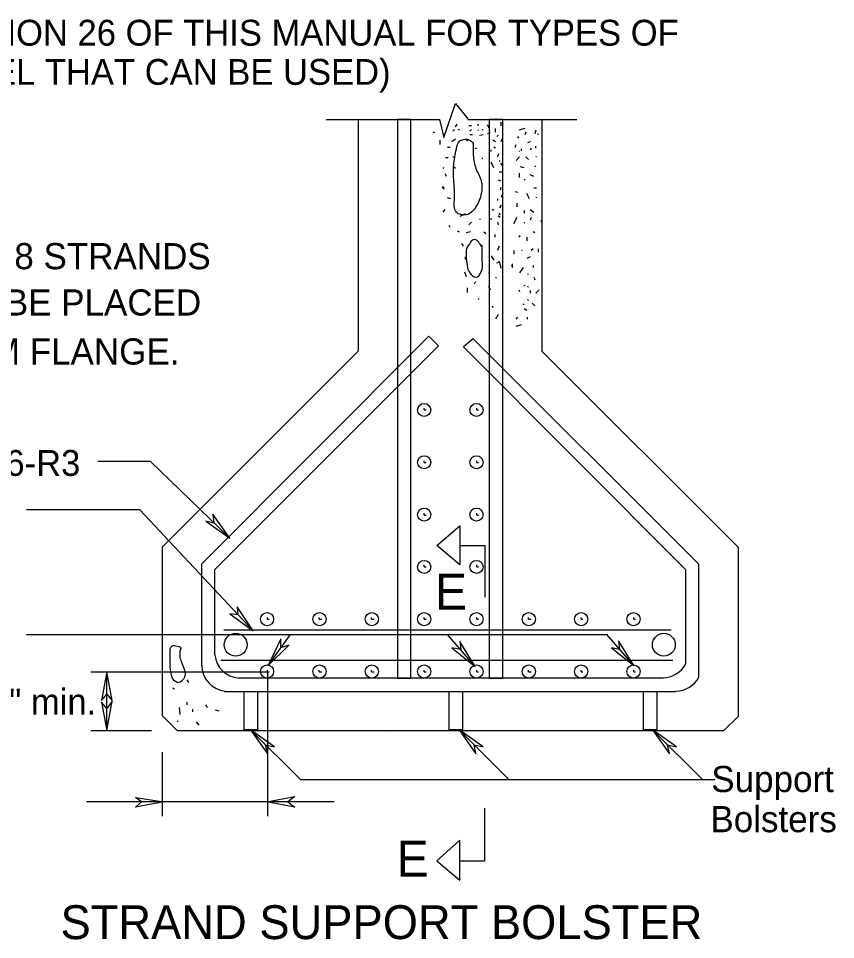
# Model space of a CAD drawing. Extents: x 499999.87 to 500002.82, y 499999.96 to 500001.79.
# Drawn here: x 500001.8031 to 500002.1038, y 500001.0369 to 500001.3762 of the extents above; entities that cross this region are included whole.
import ezdxf

# ---------------------------------------------------------------- set-up
doc = ezdxf.new("R2010")
doc.units = 0
doc.layers.add('1', color=7, linetype='Continuous')
doc.layers.add('2', color=7, linetype='Continuous')

msp = doc.modelspace()

# ---------------------------------------------------------------- linework, layer by layer
at = {"layer": '1'}
for p, q in [((500001.95964566927, 500001.33234908135), (500001.9639107612, 500001.34481627296)), ((500001.9639107612, 500001.34481627296), (500001.968503937, 500001.33923884516)), ((500001.9163385827, 500001.3389107612), (500001.9580052493, 500001.3389107612)), ((500001.9281496063, 500001.3389107612), (500001.9281496063, 500001.2536089239)), ((500001.9580052493, 500001.3389107612), (500001.95964566927, 500001.33234908135)), ((500001.968503937, 500001.3389107612), (500002.0085301837, 500001.3389107612)), ((500001.99573490815, 500001.3389107612), (500001.99573490815, 500001.2536089239)), ((500001.98293963255, 500001.2946194226), (500001.98293963255, 500001.2946194226)), ((500001.8559711286, 500001.18143044616), (500001.8559711286, 500001.1194225722)), ((500002.0679133858, 500001.18143044616), (500002.0679133858, 500001.1190944882)), ((500001.80610236217, 500001.1492782152), (500002.02001312334, 500001.1492782152)), ((500001.8786089239, 500001.1509186352), (500002.0433070866, 500001.1509186352)), ((500001.8776246719, 500001.13976377953), (500002.0439632546, 500001.13976377953)), ((500001.82972440944, 500001.1354986877), (500001.89468503935, 500001.1354986877)), ((500001.83562992123, 500001.11384514434), (500001.83562992123, 500001.1354986877)), ((500001.8615485564, 500001.11384514434), (500001.8559711286, 500001.1194225722)), ((500002.062664042, 500001.11384514434), (500002.0679133858, 500001.1190944882)), ((500001.82972440944, 500001.11384514434), (500001.8520341207, 500001.11384514434)), ((500001.8615485564, 500001.11384514434), (500002.062664042, 500001.11384514434)), ((500001.9396325459, 500001.11318897636), (500001.9396325459, 500001.11318897636)), ((500001.906824147, 500001.0958005249), (500002.0593832021, 500001.0958005249)), ((500001.9192913386, 500001.08759842516), (500001.8280839895, 500001.08759842516))]:
    msp.add_line(p, q, dxfattribs=at)
for points in [[(500001.9639107612, 500001.3362860892), (500001.96456692915, 500001.3372703412)], [(500001.96981627296, 500001.3366141732), (500001.968832021, 500001.3366141732)], [(500001.9721128609, 500001.3372703412), (500001.9721128609, 500001.3366141732)], [(500001.9763779527, 500001.3359580052), (500001.97572178475, 500001.3369422572)], [(500001.98064304463, 500001.3379265092), (500001.98064304463, 500001.3366141732)], [(500001.9950787402, 500001.3359580052), (500001.9950787402, 500001.3359580052)], [(500001.9563648294, 500001.3339895013), (500001.9557086614, 500001.3343175853)], [(500001.9629265092, 500001.33464566927), (500001.9635826772, 500001.33530183724)], [(500001.9655511811, 500001.33497375326), (500001.96489501314, 500001.33530183724)], [(500001.96981627296, 500001.33530183724), (500001.969160105, 500001.33464566927)], [(500001.97014435695, 500001.3333333333), (500001.969160105, 500001.3333333333)], [(500001.9721128609, 500001.33497375326), (500001.97244094487, 500001.33497375326)], [(500001.9740813648, 500001.3333333333), (500001.97276902886, 500001.3330052493)], [(500001.9737532808, 500001.33530183724), (500001.9740813648, 500001.33530183724)], [(500001.9767060367, 500001.3339895013), (500001.97572178475, 500001.3336614173)], [(500001.9786745407, 500001.3343175853), (500001.9786745407, 500001.33562992123)], [(500001.9793307087, 500001.33267716534), (500001.97965879267, 500001.3333333333)], [(500001.9872047244, 500001.33202099736), (500001.9868766404, 500001.33267716534)], [(500001.9895013123, 500001.33562992123), (500001.9872047244, 500001.33497375326)], [(500001.9898293963, 500001.3343175853), (500001.9895013123, 500001.3333333333)], [(500001.9934383202, 500001.33497375326), (500001.9931102362, 500001.3336614173)], [(500001.9944225722, 500001.3333333333), (500001.9940944882, 500001.3336614173)], [(500001.9583333333, 500001.32972440944), (500001.9583333333, 500001.3313648294)], [(500001.9639107612, 500001.3316929134), (500001.96259842516, 500001.3307086614)], [(500001.968503937, 500001.3310367454), (500001.96751968504, 500001.3316929134)], [(500001.9786745407, 500001.3307086614), (500001.9776902887, 500001.3313648294)], [(500001.9809711286, 500001.3316929134), (500001.98064304463, 500001.3307086614)], [(500001.98589238845, 500001.3287401575), (500001.98622047243, 500001.32972440944)], [(500001.99146981625, 500001.3307086614), (500001.9904855643, 500001.3303805774)], [(500001.9934383202, 500001.3284120735), (500001.9934383202, 500001.32906824147)], [(500001.9609580052, 500001.3287401575), (500001.9619422572, 500001.3287401575)], [(500001.9717847769, 500001.3280839895), (500001.9711286089, 500001.3284120735)], [(500001.9770341207, 500001.32709973754), (500001.9770341207, 500001.3277559055)], [(500001.9786745407, 500001.3284120735), (500001.97801837267, 500001.3287401575)], [(500001.9793307087, 500001.3251312336), (500001.97998687666, 500001.32644356956)], [(500001.9875328084, 500001.32709973754), (500001.9875328084, 500001.3274278215)], [(500001.98818897636, 500001.3274278215), (500001.98818897636, 500001.3280839895)], [(500001.99179790023, 500001.3284120735), (500001.99146981625, 500001.3277559055)], [(500001.9612860892, 500001.3248031496), (500001.96030183724, 500001.3248031496)], [(500001.9629265092, 500001.3251312336), (500001.9632545932, 500001.3251312336)], [(500001.9737532808, 500001.3248031496), (500001.9737532808, 500001.32447506563)], [(500001.97801837267, 500001.3211942257), (500001.9770341207, 500001.3231627297)], [(500001.98031496065, 500001.32381889765), (500001.97998687666, 500001.32349081367)], [(500001.9812992126, 500001.32185039367), (500001.98064304463, 500001.3228346457)], [(500001.98622047243, 500001.32381889765), (500001.9875328084, 500001.3251312336)], [(500001.99081364827, 500001.32414698164), (500001.9898293963, 500001.3251312336)], [(500001.99376640416, 500001.3251312336), (500001.9934383202, 500001.3251312336)], [(500001.95964566927, 500001.3208661417), (500001.9593175853, 500001.3211942257)], [(500001.96062992123, 500001.3179133858), (500001.96030183724, 500001.3188976378)], [(500001.9639107612, 500001.3208661417), (500001.9635826772, 500001.3215223097)], [(500001.9809711286, 500001.31955380575), (500001.97998687666, 500001.31955380575)], [(500001.9875328084, 500001.3175853018), (500001.9875328084, 500001.31922572176)], [(500001.9891732283, 500001.3211942257), (500001.9878608924, 500001.3215223097)], [(500001.9934383202, 500001.32185039367), (500001.9931102362, 500001.3215223097)], [(500001.98064304463, 500001.31627296587), (500001.97965879267, 500001.31660104985)], [(500001.9895013123, 500001.31692913384), (500001.9891732283, 500001.31660104985)], [(500001.9927821522, 500001.3179133858), (500001.99146981625, 500001.3185695538)], [(500001.95964566927, 500001.31364829396), (500001.95964566927, 500001.31397637795), (500001.9589895013, 500001.31397637795), (500001.9593175853, 500001.31397637795), (500001.9593175853, 500001.31364829396), (500001.95964566927, 500001.31332020997), (500001.95964566927, 500001.31364829396)], [(500001.98064304463, 500001.31397637795), (500001.98031496065, 500001.312992126)], [(500001.9868766404, 500001.312007874), (500001.98589238845, 500001.312335958)], [(500001.99376640416, 500001.31364829396), (500001.9927821522, 500001.31364829396)], [(500001.9622703412, 500001.3097112861), (500001.9609580052, 500001.3100393701)], [(500001.9793307087, 500001.3097112861), (500001.9793307087, 500001.3090551181)], [(500001.9809711286, 500001.3103674541), (500001.9809711286, 500001.31102362205)], [(500001.99114173226, 500001.3097112861), (500001.9901574803, 500001.31167979003)], [(500001.99376640416, 500001.3100393701), (500001.99376640416, 500001.3103674541)], [(500001.95997375326, 500001.3057742782), (500001.9593175853, 500001.3047900262)], [(500001.97801837267, 500001.3054461942), (500001.9773622047, 500001.3057742782)], [(500001.98064304463, 500001.3074146982), (500001.98064304463, 500001.3070866142), (500001.98031496065, 500001.3067585302), (500001.98031496065, 500001.30643044616), (500001.98031496065, 500001.3067585302), (500001.98064304463, 500001.3067585302)], [(500001.9865485564, 500001.30807086616), (500001.9865485564, 500001.3067585302)], [(500001.9891732283, 500001.3054461942), (500001.9891732283, 500001.3044619422)], [(500001.99146981625, 500001.3057742782), (500001.9927821522, 500001.3047900262)], [(500001.96751968504, 500001.30413385824), (500001.9655511811, 500001.3031496063)], [(500001.97309711284, 500001.3021653543), (500001.97276902886, 500001.3021653543)], [(500001.9773622047, 500001.3021653543), (500001.9763779527, 500001.3024934383)], [(500001.98031496065, 500001.3028215223), (500001.97965879267, 500001.30347769026)], [(500001.98031496065, 500001.30380577425), (500001.97998687666, 500001.3044619422)], [(500001.9865485564, 500001.3028215223), (500001.98523622047, 500001.30052493437)], [(500001.99179790023, 500001.3028215223), (500001.99146981625, 500001.3018372703)], [(500001.9619422572, 500001.2992125984), (500001.9616141732, 500001.2998687664)], [(500001.96981627296, 500001.30118110235), (500001.968832021, 500001.3001968504)], [(500001.9793307087, 500001.30118110235), (500001.97965879267, 500001.3001968504)], [(500001.9895013123, 500001.30085301836), (500001.9891732283, 500001.30085301836)], [(500001.99540682416, 500001.3018372703), (500001.99540682416, 500001.30118110235)], [(500001.96456692915, 500001.29790026246), (500001.9652230971, 500001.2975721785)], [(500001.969488189, 500001.2975721785), (500001.96784776903, 500001.2972440945)], [(500001.9744094488, 500001.2975721785), (500001.9750656168, 500001.2969160105)], [(500001.97834645666, 500001.2965879265), (500001.97834645666, 500001.29560367455)], [(500001.9875328084, 500001.2962598425), (500001.9875328084, 500001.29560367455), (500001.9875328084, 500001.29593175853), (500001.9875328084, 500001.2962598425)], [(500001.9901574803, 500001.29560367455), (500001.9901574803, 500001.2942913386)], [(500001.9931102362, 500001.2972440945), (500001.9924540682, 500001.2975721785)], [(500001.96686351707, 500001.29232283466), (500001.9662073491, 500001.2933070866)], [(500001.97998687666, 500001.29232283466), (500001.9793307087, 500001.29068241466)], [(500001.96751968504, 500001.28838582675), (500001.96751968504, 500001.2874015748)], [(500001.9770341207, 500001.28871391073), (500001.97801837267, 500001.2870734908)], [(500001.98556430446, 500001.2893700787), (500001.98556430446, 500001.29068241466)], [(500001.98851706035, 500001.29068241466), (500001.98818897636, 500001.29068241466)], [(500001.99146981625, 500001.28838582675), (500001.9901574803, 500001.28772965877)], [(500001.9924540682, 500001.2913385827), (500001.99179790023, 500001.29068241466)], [(500001.9944225722, 500001.2900262467), (500001.9944225722, 500001.2913385827)], [(500001.9790026247, 500001.2860892388), (500001.97998687666, 500001.2864173228), (500001.97998687666, 500001.2867454068), (500001.98064304463, 500001.2841207349), (500001.98064304463, 500001.2844488189)], [(500001.9845800525, 500001.28543307085), (500001.9849081365, 500001.2844488189), (500001.9849081365, 500001.2847769029), (500001.9849081365, 500001.28543307085), (500001.9849081365, 500001.28576115484)], [(500001.9924540682, 500001.28510498686), (500001.9924540682, 500001.2844488189)], [(500001.96719160106, 500001.28280839894), (500001.96784776903, 500001.281167979)], [(500001.97604986874, 500001.28248031496), (500001.9763779527, 500001.28248031496)], [(500001.98884514434, 500001.2844488189), (500001.9875328084, 500001.28248031496)], [(500001.99081364827, 500001.281824147), (500001.9904855643, 500001.281824147)], [(500001.9714566929, 500001.2791994751), (500001.9708005249, 500001.2785433071)], [(500001.9790026247, 500001.280511811), (500001.9786745407, 500001.280839895)], [(500001.9927821522, 500001.280839895), (500001.9931102362, 500001.27985564305)], [(500001.968175853, 500001.27690288716), (500001.968175853, 500001.27526246716)], [(500001.97604986874, 500001.27755905513), (500001.9767060367, 500001.2762467192)], [(500001.9872047244, 500001.2762467192), (500001.9875328084, 500001.2755905512)], [(500001.9895013123, 500001.27755905513), (500001.9891732283, 500001.2778871391)], [(500001.9904855643, 500001.27755905513), (500001.99081364827, 500001.27723097114)], [(500001.99146981625, 500001.2759186352), (500001.99146981625, 500001.27493438317)], [(500001.9947506562, 500001.2762467192), (500001.9934383202, 500001.27493438317)], [(500001.97244094487, 500001.27296587924), (500001.97244094487, 500001.27263779525)], [(500001.99081364827, 500001.27230971126), (500001.9904855643, 500001.27263779525)], [(500001.9921259842, 500001.2713254593), (500001.9931102362, 500001.27034120733)], [(500001.9773622047, 500001.27034120733), (500001.9776902887, 500001.26968503935)], [(500001.9891732283, 500001.2706692913), (500001.98884514434, 500001.2709973753)], [(500001.9891732283, 500001.26935695537), (500001.9901574803, 500001.2687007874)], [(500001.97965879267, 500001.26706036745), (500001.9786745407, 500001.2654199475)], [(500001.98622047243, 500001.2654199475), (500001.9868766404, 500001.2660761155)], [(500001.9904855643, 500001.2654199475), (500001.9904855643, 500001.2660761155)], [(500001.98622047243, 500001.2627952756), (500001.98818897636, 500001.2634514436)], [(500001.9655511811, 500001.1820866142), (500001.9747375328, 500001.1820866142), (500001.9747375328, 500001.16305774276)], [(500001.86581364827, 500001.13156167977), (500001.8651574803, 500001.13254593173)], [(500001.8599081365, 500001.12959317584), (500001.86056430446, 500001.12926509185)], [(500001.8622047244, 500001.1223753281), (500001.8625328084, 500001.1197506562)], [(500001.8651574803, 500001.12335958006), (500001.8651574803, 500001.124343832)], [(500001.8727034121, 500001.1223753281), (500001.8720472441, 500001.12335958006)], [(500001.8671259842, 500001.1217191601), (500001.8671259842, 500001.12073490815)], [(500001.87696850393, 500001.12106299214), (500001.875656168, 500001.1213910761)], [(500001.8615485564, 500001.1171259842), (500001.8618766404, 500001.1174540682)], [(500001.8684383202, 500001.1171259842), (500001.8694225722, 500001.11581364827)], [(500001.9655511811, 500001.0659448819), (500001.9747375328, 500001.0659448819), (500001.9747375328, 500001.08530183724)]]:
    msp.add_lwpolyline(points, dxfattribs=at)
for points in [[(500001.8809055118, 500001.1847112861), (500001.874671916, 500001.1935695538), (500001.875, 500001.1902887139), (500001.8720472441, 500001.1909448819)], [(500001.95702099736, 500001.1820866142), (500001.9655511811, 500001.18930446194), (500001.9655511811, 500001.1748687664)], [(500001.88943569554, 500001.1505905512), (500001.8835301837, 500001.1594488189), (500001.8838582677, 500001.156496063), (500001.8809055118, 500001.156824147)], [(500001.89501312334, 500001.1377952756), (500001.90255905513, 500001.14534120733), (500001.8996062992, 500001.14435695537), (500001.8996062992, 500001.14763779525)], [(500001.9711286089, 500001.1374671916), (500001.9655511811, 500001.1466535433), (500001.9658792651, 500001.1437007874), (500001.96259842516, 500001.14435695537)], [(500002.02952755906, 500001.1377952756), (500002.0239501312, 500001.1469816273), (500002.0242782152, 500001.1437007874), (500002.0213254593, 500001.14435695537)], [(500001.83562992123, 500001.1354986877), (500001.8336614173, 500001.125), (500001.83562992123, 500001.1272965879), (500001.83759842516, 500001.125)], [(500001.83562992123, 500001.11384514434), (500001.83759842516, 500001.124671916), (500001.83562992123, 500001.1220472441), (500001.8336614173, 500001.124343832)], [(500001.83562992123, 500001.11384514434), (500001.83759842516, 500001.124671916), (500001.83562992123, 500001.1220472441), (500001.8336614173, 500001.124343832)], [(500001.8884514436, 500001.1141732283), (500001.89468503935, 500001.10531496065), (500001.8940288714, 500001.1085958005), (500001.89730971126, 500001.10793963255)], [(500001.9652230971, 500001.1141732283), (500001.9714566929, 500001.10531496065), (500001.9708005249, 500001.1085958005), (500001.9740813648, 500001.10793963255)], [(500002.0364173228, 500001.1141732283), (500002.04265091865, 500001.10531496065), (500002.0419947507, 500001.1085958005), (500002.04527559056, 500001.10793963255)], [(500001.8566272966, 500001.08759842516), (500001.8461286089, 500001.08562992123), (500001.84842519683, 500001.08759842516), (500001.8461286089, 500001.08923884516)], [(500001.89435695537, 500001.08759842516), (500001.90485564305, 500001.08956692915), (500001.90223097114, 500001.08759842516), (500001.90485564305, 500001.08562992123)], [(500001.95702099736, 500001.0659448819), (500001.9655511811, 500001.05872703413), (500001.9655511811, 500001.07349081367)]]:
    msp.add_lwpolyline(points, close=True, dxfattribs=at)
msp.add_arc((500001.8749591829, 500001.1353099102), 0.0036122159136493257, 173.65980833333333, 173.88449722222222, dxfattribs=at)
for points in [[(500001.97047244094, 500001.33005249343), (500001.969160105, 500001.3313648294), (500001.9655511811, 500001.3310367454), (500001.96423884516, 500001.3280839895), (500001.9632545932, 500001.3221784777), (500001.9632545932, 500001.31692913384), (500001.9635826772, 500001.3100393701), (500001.96423884516, 500001.3047900262), (500001.96784776903, 500001.30380577425), (500001.9714566929, 500001.3067585302), (500001.97342519683, 500001.31167979003), (500001.97342519683, 500001.31627296587), (500001.9714566929, 500001.3208661417), (500001.97047244094, 500001.3257874016), (500001.97047244094, 500001.3303805774)], [(500001.9737532808, 500001.2919947507), (500001.97276902886, 500001.2933070866), (500001.9714566929, 500001.2946194226), (500001.97047244094, 500001.2946194226), (500001.969160105, 500001.2933070866), (500001.96784776903, 500001.29068241466), (500001.96784776903, 500001.2890419947), (500001.968175853, 500001.28510498686), (500001.969160105, 500001.28248031496), (500001.9714566929, 500001.280839895), (500001.97342519683, 500001.28280839894), (500001.9737532808, 500001.2867454068), (500001.9737532808, 500001.2910104987), (500001.9737532808, 500001.29265091865)], [(500001.8628608924, 500001.14435695537), (500001.8625328084, 500001.14468503935), (500001.8615485564, 500001.14501312334), (500001.8595800525, 500001.14501312334), (500001.8589238845, 500001.1430446194), (500001.8589238845, 500001.1414041995), (500001.8589238845, 500001.1377952756), (500001.8592519685, 500001.1348425197), (500001.86056430446, 500001.13221784774), (500001.8618766404, 500001.13156167977), (500001.8641732283, 500001.1335301837), (500001.8641732283, 500001.13615485566), (500001.86318897636, 500001.13877952757), (500001.8625328084, 500001.1407480315), (500001.8625328084, 500001.1430446194), (500001.8628608924, 500001.14435695537)]]:
    msp.add_spline(points, degree=3, dxfattribs=at)
at = {"layer": '2'}
for p, q in [((500001.9475065617, 500001.3389107612), (500001.9425853018, 500001.3389107612)), ((500001.9425853018, 500001.3389107612), (500001.9425853018, 500001.1332020997)), ((500001.9475065617, 500001.1332020997), (500001.9475065617, 500001.3389107612)), ((500001.9812992126, 500001.3389107612), (500001.9763779527, 500001.3389107612)), ((500001.9763779527, 500001.3389107612), (500001.9763779527, 500001.1332020997)), ((500001.9812992126, 500001.1332020997), (500001.9812992126, 500001.3389107612)), ((500001.95406824147, 500001.2591863517), (500001.87040682416, 500001.1751968504)), ((500001.95406824147, 500001.2591863517), (500001.95406824147, 500001.2591863517)), ((500001.95767716534, 500001.2555774278), (500001.95406824147, 500001.2591863517)), ((500001.97047244094, 500001.2582020997), (500001.96686351707, 500001.2552493438)), ((500002.05347769026, 500001.1751968504), (500001.97047244094, 500001.2582020997)), ((500001.875328084, 500001.17322834645), (500001.95767716534, 500001.2555774278)), ((500001.96686351707, 500001.2552493438), (500002.04855643044, 500001.17322834645)), ((500001.9281496063, 500001.2536089239), (500001.8559711286, 500001.18143044616)), ((500001.99573490815, 500001.2536089239), (500002.0679133858, 500001.18143044616)), ((500001.9524278215, 500001.2319553806), (500001.9524278215, 500001.23261154856)), ((500001.9524278215, 500001.2319553806), (500001.9530839895, 500001.2319553806)), ((500001.9717847769, 500001.2319553806), (500001.9717847769, 500001.23261154856)), ((500001.9717847769, 500001.2319553806), (500001.97244094487, 500001.2319553806)), ((500001.9524278215, 500001.21259842516), (500001.9524278215, 500001.2132545932)), ((500001.9524278215, 500001.21259842516), (500001.9530839895, 500001.21259842516)), ((500001.9717847769, 500001.21259842516), (500001.9717847769, 500001.2132545932)), ((500001.9717847769, 500001.21259842516), (500001.97244094487, 500001.21259842516)), ((500001.84776902886, 500001.1952099737), (500001.80610236217, 500001.1952099737)), ((500001.88943569554, 500001.1505905512), (500001.84776902886, 500001.1952099737)), ((500001.9524278215, 500001.1932414698), (500001.9524278215, 500001.1938976378)), ((500001.9717847769, 500001.1932414698), (500001.9717847769, 500001.1938976378)), ((500001.9524278215, 500001.1932414698), (500001.9530839895, 500001.1932414698)), ((500001.9717847769, 500001.1932414698), (500001.97244094487, 500001.1932414698)), ((500001.87040682416, 500001.1751968504), (500001.87040682416, 500001.1377952756)), ((500001.875328084, 500001.14173228346), (500001.875328084, 500001.17322834645)), ((500001.9524278215, 500001.1742125984), (500001.9524278215, 500001.1748687664)), ((500001.9524278215, 500001.1742125984), (500001.9530839895, 500001.1742125984)), ((500001.9717847769, 500001.1742125984), (500001.9717847769, 500001.1748687664)), ((500001.9717847769, 500001.1742125984), (500001.97244094487, 500001.1742125984)), ((500002.04855643044, 500001.17322834645), (500002.04855643044, 500001.1384514436)), ((500002.05347769026, 500001.1335301837), (500002.05347769026, 500001.1751968504)), ((500001.89468503935, 500001.15485564305), (500001.89468503935, 500001.155511811)), ((500001.89468503935, 500001.15485564305), (500001.89534120733, 500001.15485564305)), ((500001.91371391073, 500001.15485564305), (500001.91371391073, 500001.155511811)), ((500001.91371391073, 500001.15485564305), (500001.9146981627, 500001.15485564305)), ((500001.93307086616, 500001.15485564305), (500001.93307086616, 500001.155511811)), ((500001.93307086616, 500001.15485564305), (500001.9340551181, 500001.15485564305)), ((500001.9524278215, 500001.15485564305), (500001.9524278215, 500001.155511811)), ((500001.9524278215, 500001.15485564305), (500001.9530839895, 500001.15485564305)), ((500001.9717847769, 500001.15485564305), (500001.9717847769, 500001.155511811)), ((500001.9717847769, 500001.15485564305), (500001.97244094487, 500001.15485564305)), ((500001.99081364827, 500001.15485564305), (500001.99081364827, 500001.155511811)), ((500001.99081364827, 500001.15485564305), (500001.99179790023, 500001.15485564305)), ((500002.0101706037, 500001.15485564305), (500002.0101706037, 500001.155511811)), ((500002.0101706037, 500001.15485564305), (500002.0108267717, 500001.15485564305)), ((500002.02952755906, 500001.15485564305), (500002.02952755906, 500001.155511811)), ((500002.02952755906, 500001.15485564305), (500002.03018372704, 500001.15485564305)), ((500001.89501312334, 500001.1377952756), (500001.9032152231, 500001.1492782152)), ((500001.9711286089, 500001.1374671916), (500001.9609580052, 500001.1492782152)), ((500002.02952755906, 500001.1377952756), (500002.01968503935, 500001.1492782152)), ((500001.89468503935, 500001.1354986877), (500001.89468503935, 500001.13615485566)), ((500001.91371391073, 500001.1354986877), (500001.91371391073, 500001.13615485566)), ((500001.93307086616, 500001.1354986877), (500001.93307086616, 500001.13615485566)), ((500001.9524278215, 500001.1354986877), (500001.9524278215, 500001.13615485566)), ((500001.9717847769, 500001.1354986877), (500001.9717847769, 500001.13615485566)), ((500001.99081364827, 500001.1354986877), (500001.99081364827, 500001.13615485566)), ((500002.0101706037, 500001.1354986877), (500002.0101706037, 500001.13615485566)), ((500002.02952755906, 500001.1354986877), (500002.02952755906, 500001.13615485566)), ((500002.0403543307, 500001.1332020997), (500001.8841863517, 500001.1332020997)), ((500001.89468503935, 500001.1354986877), (500001.89468503935, 500001.08234908135)), ((500001.89468503935, 500001.1354986877), (500001.89534120733, 500001.1354986877)), ((500001.91371391073, 500001.1354986877), (500001.9146981627, 500001.1354986877)), ((500001.93307086616, 500001.1354986877), (500001.9340551181, 500001.1354986877)), ((500001.9425853018, 500001.1332020997), (500001.9475065617, 500001.1332020997)), ((500001.9524278215, 500001.1354986877), (500001.9530839895, 500001.1354986877)), ((500001.9717847769, 500001.1354986877), (500001.97244094487, 500001.1354986877)), ((500001.9763779527, 500001.1332020997), (500001.9812992126, 500001.1332020997)), ((500001.99081364827, 500001.1354986877), (500001.99179790023, 500001.1354986877)), ((500002.0101706037, 500001.1354986877), (500002.0108267717, 500001.1354986877)), ((500002.02952755906, 500001.1354986877), (500002.03018372704, 500001.1354986877)), ((500001.87893700786, 500001.1282808399), (500002.04494750657, 500001.1282808399)), ((500001.8884514436, 500001.1141732283), (500001.906824147, 500001.0958005249)), ((500001.9652230971, 500001.1141732283), (500001.9835958005, 500001.0958005249)), ((500002.0364173228, 500001.1141732283), (500002.0547900262, 500001.0958005249)), ((500001.8559711286, 500001.1059711286), (500001.8559711286, 500001.08234908135))]:
    msp.add_line(p, q, dxfattribs=at)
msp.add_lwpolyline([(500001.8809055118, 500001.1847112861), (500001.8517060367, 500001.2129265092), (500001.83234908135, 500001.2129265092)], dxfattribs=at)
for points in [[(500001.88615485566, 500001.1282808399), (500001.8910761155, 500001.1282808399), (500001.8910761155, 500001.1141732283), (500001.88615485566, 500001.1141732283)], [(500001.9616141732, 500001.1282808399), (500001.9665354331, 500001.1282808399), (500001.9665354331, 500001.1141732283), (500001.9616141732, 500001.1141732283)], [(500002.03313648293, 500001.1282808399), (500002.03805774276, 500001.1282808399), (500002.03805774276, 500001.1141732283), (500002.03313648293, 500001.1141732283)]]:
    msp.add_lwpolyline(points, close=True, dxfattribs=at)
for centre, radius in [((500001.952393533, 500001.2319554694), 0.002408143942406309), ((500001.9716586846, 500001.2319554694), 0.002408143942406309), ((500001.952393533, 500001.2126903179), 0.002408143942406309), ((500001.9716586846, 500001.2126903179), 0.002408143942406309), ((500001.952393533, 500001.1934251664), 0.002408143942406309), ((500001.9716586846, 500001.1934251664), 0.002408143942406309), ((500001.952393533, 500001.17416001484), 0.002408143942406309), ((500001.9716586846, 500001.17416001484), 0.002408143942406309), ((500001.89459807845, 500001.1548948633), 0.002408143942406309), ((500001.91386323003, 500001.1548948633), 0.002408143942406309), ((500001.9331283815, 500001.1548948633), 0.002408143942406309), ((500001.952393533, 500001.1548948633), 0.002408143942406309), ((500001.9716586846, 500001.1548948633), 0.002408143942406309), ((500001.9909238361, 500001.1548948633), 0.002408143942406309), ((500002.0101889877, 500001.1548948633), 0.002408143942406309), ((500002.0294541392, 500001.1548948633), 0.002408143942406309), ((500001.88301683264, 500001.145477094), 0.0042109937282377675), ((500002.0406134782, 500001.145477094), 0.0042109937282377675), ((500001.89459807845, 500001.13562971173), 0.002408143942406309), ((500001.91386323003, 500001.13562971173), 0.002408143942406309), ((500001.9331283815, 500001.13562971173), 0.002408143942406309), ((500001.952393533, 500001.13562971173), 0.002408143942406309), ((500001.9716586846, 500001.13562971173), 0.002408143942406309), ((500001.9909238361, 500001.13562971173), 0.002408143942406309), ((500002.0101889877, 500001.13562971173), 0.002408143942406309), ((500002.0294541392, 500001.13562971173), 0.002408143942406309)]:
    msp.add_circle(centre, radius, dxfattribs=at)
for centre, start, end in [((500001.8849048175, 500001.1428204295), 186.43481666666662, 265.20489166666664), ((500001.8801492148, 500001.13798198674), 180, 263.82606944444444), ((500002.0401434086, 500001.14294854284), 270, 332.91096944444445), ((500002.0449895574, 500001.1380378557), 270, 332.5234805555556)]:
    msp.add_arc(centre, 0.009632575769625236, start, end, dxfattribs=at)

# ---------------------------------------------------------------- texts
at = {"layer": '1'}
for s, height, p in [('CORROSION PROTECTED BARS (REFER TO SECTION 26 OF THIS MANUAL FOR TYPES OF ', 0.009513779527559055, (500001.4904855643, 500001.36614173226)), ('CORROSION PROTECTED REINFORCEMENT STEEL THAT CAN BE USED)', 0.009513779527559055, (500001.4904855643, 500001.3517060367)), ('A MAXIMUM OF 8 STRANDS', 0.009631889763779527, (500001.70209973754, 500001.2837926509)), ('PER ROW MAY BE PLACED', 0.009631889763779527, (500001.70144356956, 500001.26673228346)), ('IN THE BOTTOM FLANGE.', 0.009631889763779527, (500001.7027559055, 500001.24868766405)), ('#16-R3  ', 0.009513779527559055, (500001.7841207349, 500001.20767716534)), ('E', 0.013253937007874016, (500001.9563648294, 500001.1584645669)), ('Support', 0.009631889763779527, (500002.05807086616, 500001.0912073491)), ('Bolsters', 0.009631889763779527, (500002.05774278217, 500001.07644356956)), ('E', 0.013253937007874016, (500001.94225721783, 500001.0600393701)), ('STRAND SUPPORT BOLSTER', 0.012466535433070865, (500001.8185695538, 500001.0370734908))]:
    msp.add_text(s, height=height, dxfattribs=at).set_placement(p)
at = {"layer": '2'}
msp.add_text('2 1/4" min. ', height=0.009513779527559055, dxfattribs=at).set_placement((500001.7713254593, 500001.1197506562))

doc.saveas('drawing.dxf')
